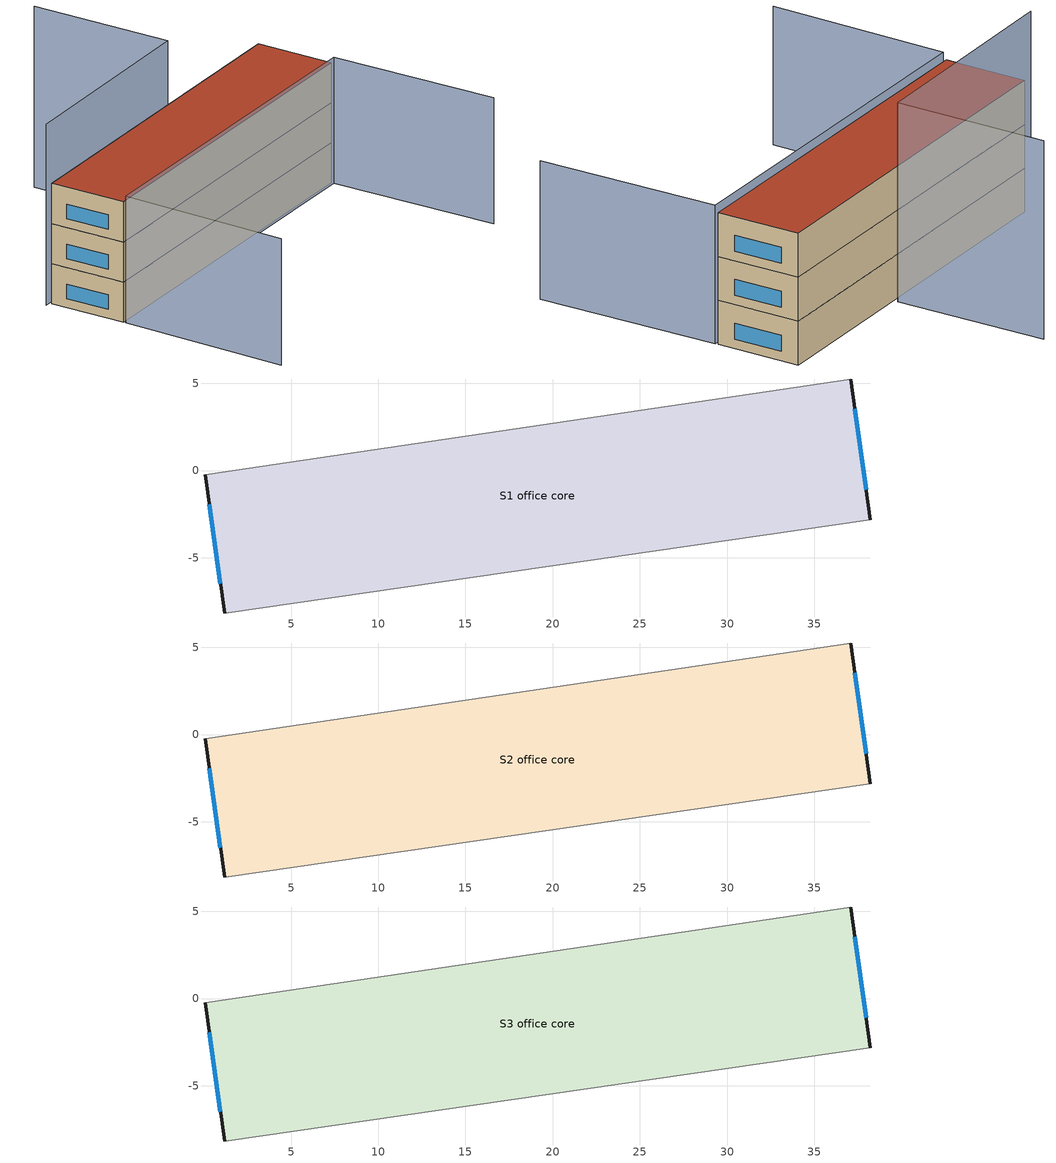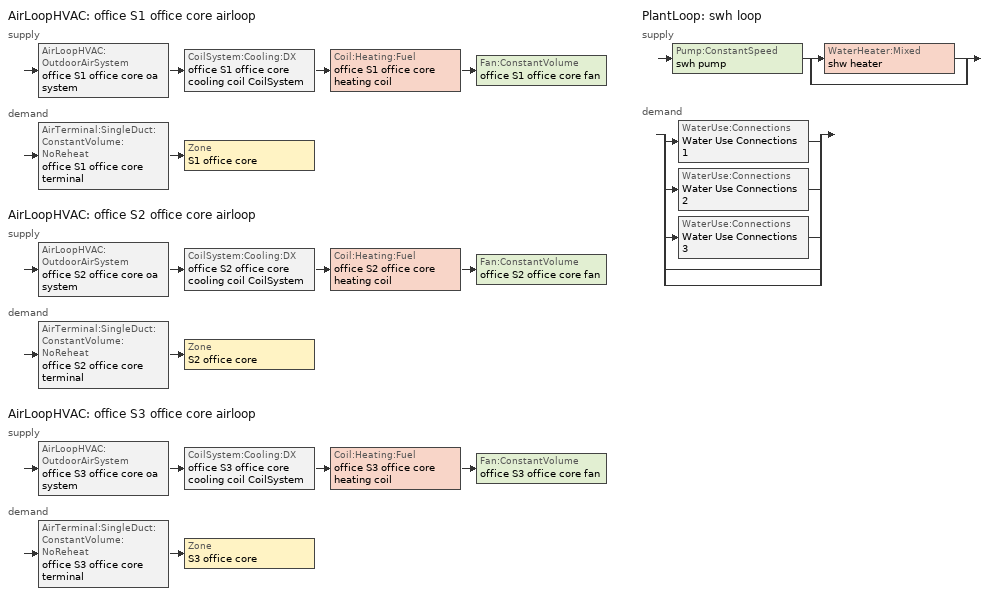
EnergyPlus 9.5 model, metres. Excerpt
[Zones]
S1 office core
 floor ground (office ext floor Ground Floor): 0.08,-0.25 37.1,5.25 38.21,-2.81 1.18,-8.17 z0
 wall outside (office ext wall Metal framed walls): 0.08,-0.25 1.18,-8.17 / 38.21,-2.81 37.1,5.25 z0:4.15
 wall adiabatic (ext wall Adiabatic Construction): 37.1,5.25 0.08,-0.25 / 1.18,-8.17 38.21,-2.81 z0:4.15
 window (office Window construction_simple glazing): 0.31,-1.92 0.95,-6.5 / 37.98,-1.11 37.33,3.55 z0.9:2.42
S2 office core
 floor to S1 office core (office int floor Metal framed walls): 0.08,-0.25 37.1,5.25 38.21,-2.81 1.18,-8.17 z4.15
 wall outside (office ext wall Metal framed walls): 0.08,-0.25 1.18,-8.17 / 38.21,-2.81 37.1,5.25 z4.15:8.29
 wall adiabatic (ext wall Adiabatic Construction): 37.1,5.25 0.08,-0.25 / 1.18,-8.17 38.21,-2.81 z4.15:8.29
 window (office Window construction_simple glazing): 0.31,-1.92 0.95,-6.5 / 37.98,-1.11 37.33,3.55 z5.05:6.57
S3 office core
 floor to S2 office core (office int floor Metal framed walls): 0.08,-0.25 37.1,5.25 38.21,-2.81 1.18,-8.17 z8.29
 wall outside (office ext wall Metal framed walls): 0.08,-0.25 1.18,-8.17 / 38.21,-2.81 37.1,5.25 z8.29:12.44
 wall adiabatic (ext wall Adiabatic Construction): 37.1,5.25 0.08,-0.25 / 1.18,-8.17 38.21,-2.81 z8.29:12.44
 window (office Window construction_simple glazing): 0.31,-1.92 0.95,-6.5 / 37.98,-1.11 37.33,3.55 z9.19:10.71
 roof outside (office roof Metal roof): 37.1,5.25 0.08,-0.25 1.18,-8.17 38.21,-2.81 z12.44
shading: 3.17,-25.88 1.21,-8.44 / 1.21,-8.44 38.24,-3.07 / 38.24,-3.07 40.82,-20.59 z0:13.09; 19.45,18.07 21.46,3.33 / 21.46,3.33 -0.57,-0.11 z0:18.78
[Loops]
AirLoopHVAC 'office S1 office core airloop'
 supply: AirLoopHVAC:OutdoorAirSystem 'office S1 office core oa system' > CoilSystem:Cooling:DX 'office S1 office core cooling coil CoilSystem' > Coil:Heating:Fuel 'office S1 office core heating coil' > Fan:ConstantVolume 'office S1 office core fan'
 demand: AirTerminal:SingleDuct:ConstantVolume:NoReheat 'office S1 office core terminal' > Zone 'S1 office core'
AirLoopHVAC 'office S2 office core airloop'
 supply: AirLoopHVAC:OutdoorAirSystem 'office S2 office core oa system' > CoilSystem:Cooling:DX 'office S2 office core cooling coil CoilSystem' > Coil:Heating:Fuel 'office S2 office core heating coil' > Fan:ConstantVolume 'office S2 office core fan'
 demand: AirTerminal:SingleDuct:ConstantVolume:NoReheat 'office S2 office core terminal' > Zone 'S2 office core'
AirLoopHVAC 'office S3 office core airloop'
 supply: AirLoopHVAC:OutdoorAirSystem 'office S3 office core oa system' > CoilSystem:Cooling:DX 'office S3 office core cooling coil CoilSystem' > Coil:Heating:Fuel 'office S3 office core heating coil' > Fan:ConstantVolume 'office S3 office core fan'
 demand: AirTerminal:SingleDuct:ConstantVolume:NoReheat 'office S3 office core terminal' > Zone 'S3 office core'
PlantLoop 'swh loop'
 supply: Pump:ConstantSpeed 'swh pump' > split
  | WaterHeater:Mixed 'shw heater'
  | bypass
 demand: split
  | WaterUse:Connections 'Water Use Connections 1'
  | WaterUse:Connections 'Water Use Connections 2'
  | WaterUse:Connections 'Water Use Connections 3'
  | bypass
  | bypass
[Building]
Building 1: Terrain=city; Solar Distribution=FullExterior; Maximum Number of Warmup Days=50
[Site:Location]
Climate Zone 3_CA_USA Design_Conditions: Latitude {deg}=37.7; Longitude {deg}=-122.2; Time Zone {hr}=-8; Elevation {m}=2
[SizingPeriod:DesignDay] Day of Month=21; Dry-Bulb Temperature Range Modifier Type=DefaultMultipliers; Humidity Condition Type=Wetbulb; Barometric Pressure {Pa}=101301; Rain Indicator=No; Snow Indicator=No; Daylight Saving Time Indicator=No
Name | Month | Day Type | Maximum Dry-Bulb Temperature {C} | Daily Dry-Bulb Temperature Range {deltaC} | Wetbulb or DewPoint at Maximum Dry-Bulb {C} | Wind Speed {m/s} | Wind Direction {deg} | Solar Model Indicator | ASHRAE Clear Sky Optical Depth for Beam Irradiance (taub) | ASHRAE Clear Sky Optical Depth for Diffuse Irradiance (taud) | Sky Clearness
Climate Zone 3 Ann Clg .4% Condns WB=>MDB | 8 | SummerDesignDay | 25.8 | 7.5 | 19.1 | 4.9 | 310 | ASHRAETau | 0.319 | 2.545
Climate Zone 3 Ann Htg 99.6% Condns DB | 12 | WinterDesignDay | 2.6 | 0 | 2.6 | 2.1 | 50 | ASHRAEClearSky |  |  | 0
[Site:GroundTemperature:BuildingSurface]
17.7, 17.68, 17.71, 18.22, 19.89, 21.71, 22.83, 23.02, 21.49, 19.27, 17.98, 17.74
[Site:WaterMainsTemperature]
Calculation Method=CORRELATION; Annual Average Outdoor Air Temperature {C}=14.14; Maximum Difference In Monthly Average Outdoor Air Temperatures {deltaC}=7.8
[Material]
Name | Roughness | Thickness {m} | Conductivity {W/m-K} | Density {kg/m3} | Specific Heat {J/kg-K} | Thermal Absorptance | Solar Absorptance | Visible Absorptance
Air - Metal Wall Framing - 16 or 24 in. OC; Air - Metal Wall Framing - 16 or 24 in. OC 1 | Smooth | 0.1397 | 1.22017 | 1.28148 | 1004.832 | 0.9 | 0.7 | 0.7
Carpet - 3/4 in. | Smooth | 0.01905 | 0.0455183 | 288.332 | 1381.644 | 0.9 | 0.7 | 0.8
Gypsum Board - 1/2 in.; Gypsum Board - 1/2 in. 1 | Smooth | 0.0127 | 0.158656 | 640.739 | 1130.436 | 0.9 | 0.7 | 0.8
Insulation 1m | Smooth | 1 | 0.0230188 | 16.0185 | 1130.436 | 0.9 | 0.7 | 0.8
Metal Standing Seam - 1/16 in. | MediumRough | 0.0015875 | 0.576854 | 7820.53 | 502.416 | 0.85 | 0.8 | 0.85
office ext floor 1 Insulation | Smooth | 0.0442273 | 0.0230188 | 16.0185 | 1130.436 | 0.9 | 0.7 | 0.8
office ext wall 2 Insulation; office int floor 2 Insulation | Smooth | 0.0348619 | 0.0230188 | 16.0185 | 1130.436 | 0.9 | 0.7 | 0.8
office roof 2 Insulation | Smooth | 0.0575653 | 0.0230188 | 16.0185 | 1130.436 | 0.9 | 0.7 | 0.8
Plywood - 5/8 in. | Smooth | 0.016002 | 0.11544 | 480.554 | 1884.06 | 0.9 | 0.7 | 0.7
Std Wood 6inch Furnishings | MediumSmooth | 0.15 | 0.12 | 540 | 1210 | 0.9 | 0.7 | 0.7
Stucco - 7/8 in.; Stucco - 7/8 in. 1 | MediumRough | 0.022352 | 0.700948 | 1855.1 | 837.36 | 0.9 | 0.7 | 0.8
[WindowMaterial:SimpleGlazingSystem]
office Window material_simple glazing: U-Factor {W/m2-K}=6.98; Solar Heat Gain Coefficient=0.82; Visible Transmittance=0.81
[Construction]
ext wall Adiabatic Construction: Insulation 1m
int furnishing interior furnishing: Std Wood 6inch Furnishings
office ext floor Ground Floor: office ext floor 1 Insulation, Plywood - 5/8 in., Carpet - 3/4 in.
office ext wall Metal framed walls: Stucco - 7/8 in., office ext wall 2 Insulation, Air - Metal Wall Framing - 16 or 24 in. OC, Gypsum Board - 1/2 in.
office int floor Metal framed walls: Stucco - 7/8 in. 1, office int floor 2 Insulation, Air - Metal Wall Framing - 16 or 24 in. OC 1, Gypsum Board - 1/2 in. 1
office roof Metal roof: Metal Standing Seam - 1/16 in., office roof 2 Insulation
office Window construction_simple glazing: office Window material_simple glazing
[Zone] Part of Total Floor Area=Yes
S1 office core; S2 office core; S3 office core
[ZoneControl:Thermostat]
Name | Zone or ZoneList | Control Type Schedule | Control 1
S1 office core Thermostat | S1 office core | S1 office core Thermostat Schedule | office thermostat 1
S2 office core Thermostat | S2 office core | S2 office core Thermostat Schedule | office thermostat
S3 office core Thermostat | S3 office core | S3 office core Thermostat Schedule | office thermostat 2
[ThermostatSetpoint:DualSetpoint] Heating Setpoint Temperature Schedule=office heating year; Cooling Setpoint Temperature Schedule=office cooling year
office thermostat 1; office thermostat; office thermostat 2
[AirTerminal:SingleDuct:ConstantVolume:NoReheat] Availability Schedule=office hvac year; Maximum Air Flow Rate {m3/s}=AutoSize
office S1 office core terminal; office S2 office core terminal; office S3 office core terminal
[Zone equipment]
S1 office core: office S1 office core terminal
S2 office core: office S2 office core terminal
S3 office core: office S3 office core terminal
[Sizing:Zone] Zone Cooling Design Supply Air Temperature Input Method=SupplyAirTemperature; Zone Cooling Design Supply Air Temperature {C}=12.78; Zone Cooling Design Supply Air Temperature Difference {deltaC}=11.11; Zone Heating Design Supply Air Temperature Input Method=SupplyAirTemperature; Zone Heating Design Supply Air Temperature {C}=35; Zone Heating Design Supply Air Temperature Difference {deltaC}=11.11; Zone Cooling Design Supply Air Humidity Ratio {kgWater/kgDryAir}=0.0085; Zone Heating Design Supply Air Humidity Ratio {kgWater/kgDryAir}=0.008; Design Specification Outdoor Air Object=office design_oa; Cooling Design Air Flow Method=DesignDay; Cooling Design Air Flow Rate {m3/s}=0; Cooling Minimum Air Flow per Zone Floor Area {m3/s-m2}=0.000762; Cooling Minimum Air Flow {m3/s}=0; Cooling Minimum Air Flow Fraction=0; Heating Design Air Flow Method=DesignDay; Heating Design Air Flow Rate {m3/s}=0; Heating Maximum Air Flow per Zone Floor Area {m3/s-m2}=0.002032; Heating Maximum Air Flow {m3/s}=0.141576; Heating Maximum Air Flow Fraction=0.3; Account for Dedicated Outdoor Air System=No; Dedicated Outdoor Air System Control Strategy=NeutralSupplyAir; Dedicated Outdoor Air Low Setpoint Temperature for Design {C}=autosize; Dedicated Outdoor Air High Setpoint Temperature for Design {C}=autosize
Name | Design Specification Zone Air Distribution Object
S1 office core | S1 office core Design Spec Zone Air Dist
S2 office core | S2 office core Design Spec Zone Air Dist
S3 office core | S3 office core Design Spec Zone Air Dist
[DesignSpecification:ZoneAirDistribution] Zone Air Distribution Effectiveness in Cooling Mode=1; Zone Air Distribution Effectiveness in Heating Mode=1
S1 office core Design Spec Zone Air Dist; S2 office core Design Spec Zone Air Dist; S3 office core Design Spec Zone Air Dist
[Controller:MechanicalVentilation] Availability Schedule=office oa control year; Demand Controlled Ventilation=No; System Outdoor Air Method=ZoneSum; Design Specification Outdoor Air Object Name 1=office design_oa
Name | Zone or ZoneList 1 | Design Specification Zone Air Distribution Object Name 1
Controller Mechanical Ventilation 1 | S1 office core | S1 office core Design Spec Zone Air Dist
Controller Mechanical Ventilation 2 | S2 office core | S2 office core Design Spec Zone Air Dist
Controller Mechanical Ventilation 3 | S3 office core | S3 office core Design Spec Zone Air Dist
[DesignSpecification:OutdoorAir]
office design_oa: Outdoor Air Method=maximum; Outdoor Air Flow per Person {m3/s-person}=0.00707921; Outdoor Air Flow per Zone Floor Area {m3/s-m2}=0.000762; Outdoor Air Flow per Zone {m3/s}=0; Outdoor Air Flow Air Changes per Hour {1/hr}=0
[AirLoopHVAC] Design Supply Air Flow Rate {m3/s}=AutoSize
office S1 office core airloop; office S2 office core airloop; office S3 office core airloop
[Sizing:System] Type of Load to Size On=Sensible; Design Outdoor Air Flow Rate {m3/s}=Autosize; Central Heating Maximum System Air Flow Ratio=1; Preheat Design Temperature {C}=7; Preheat Design Humidity Ratio {kgWater/kgDryAir}=0.005; Precool Design Temperature {C}=12.8; Precool Design Humidity Ratio {kgWater/kgDryAir}=0.008; Central Cooling Design Supply Air Temperature {C}=12.78; Central Heating Design Supply Air Temperature {C}=35; Type of Zone Sum to Use=NonCoincident; 100% Outdoor Air in Cooling=No; 100% Outdoor Air in Heating=No; Central Cooling Design Supply Air Humidity Ratio {kgWater/kgDryAir}=0.008; Central Heating Design Supply Air Humidity Ratio {kgWater/kgDryAir}=0.0085; Cooling Supply Air Flow Rate Method=DesignDay; Cooling Supply Air Flow Rate {m3/s}=0; Cooling Supply Air Flow Rate Per Floor Area {m3/s-m2}=0.00996765; Cooling Fraction of Autosized Cooling Supply Air Flow Rate=1; Cooling Supply Air Flow Rate Per Unit Cooling Capacity {m3/s-W}=3.94755e-05; Heating Supply Air Flow Rate Method=DesignDay; Heating Supply Air Flow Rate {m3/s}=0; Heating Supply Air Flow Rate Per Floor Area {m3/s-m2}=0.00996765; Heating Fraction of Autosized Heating Supply Air Flow Rate=1; Heating Fraction of Autosized Cooling Supply Air Flow Rate=1; Heating Supply Air Flow Rate Per Unit Heating Capacity {m3/s-W}=3.15882e-05; System Outdoor Air Method=ZoneSum; Zone Maximum Outdoor Air Fraction=1; Cooling Design Capacity Method=CoolingDesignCapacity; Cooling Design Capacity {W}=Autosize; Cooling Design Capacity Per Floor Area {W/m2}=234.7; Fraction of Autosized Cooling Design Capacity=1; Heating Design Capacity Method=HeatingDesignCapacity; Heating Design Capacity {W}=Autosize; Heating Design Capacity Per Floor Area {W/m2}=157; Fraction of Autosized Heating Design Capacity=1; Central Cooling Capacity Control Method=OnOff
office S1 office core airloop; office S2 office core airloop; office S3 office core airloop
[AvailabilityManager:NightCycle] Applicability Schedule=Always On Discrete; Fan Schedule=Always On Discrete; Control Type=CycleOnAny; Thermostat Tolerance {deltaC}=1; Cycling Run Time Control Type=FixedRunTime; Cycling Run Time {s}=3600
Availability Manager Night Cycle 1; Availability Manager Night Cycle 2; Availability Manager Night Cycle 3
[Controller:OutdoorAir] Minimum Outdoor Air Flow Rate {m3/s}=Autosize; Maximum Outdoor Air Flow Rate {m3/s}=Autosize; Economizer Control Type=NoEconomizer; Economizer Control Action Type=ModulateFlow; Economizer Maximum Limit Dry-Bulb Temperature {C}=20; Economizer Maximum Limit Enthalpy {J/kg}=64000; Economizer Minimum Limit Dry-Bulb Temperature {C}=-100; Lockout Type=NoLockout; Minimum Limit Type=FixedMinimum; Minimum Outdoor Air Schedule=office oa control year; High Humidity Control=No; Control High Indoor Humidity Based on Outdoor Humidity Ratio=Yes; Heat Recovery Bypass Control Type=BypassWhenWithinEconomizerLimits
Name | Maximum Fraction of Outdoor Air Schedule | Mechanical Ventilation Controller
office S1 office core oa controller | office S1 office core max oa schedule | Controller Mechanical Ventilation 1
office S2 office core oa controller | office S2 office core max oa schedule | Controller Mechanical Ventilation 2
office S3 office core oa controller | office S3 office core max oa schedule | Controller Mechanical Ventilation 3
[AvailabilityManager:Scheduled] Schedule=Always On Discrete
office S1 office core oa system Availability Manager; office S2 office core oa system Availability Manager; office S3 office core oa system Availability Manager
[SetpointManager:MixedAir] Control Variable=Temperature
office S1 office core oa system SM_MA; office S1 office core cooling coil SM_MA; office S1 office core heating coil SM_MA; office S2 office core oa system SM_MA; office S2 office core cooling coil SM_MA; office S2 office core heating coil SM_MA; office S3 office core oa system SM_MA; office S3 office core cooling coil SM_MA; office S3 office core heating coil SM_MA
[CoilSystem:Cooling:DX] Availability Schedule=office hvac year
Name | Cooling Coil
office S1 office core cooling coil CoilSystem | office S1 office core cooling coil
office S2 office core cooling coil CoilSystem | office S2 office core cooling coil
office S3 office core cooling coil CoilSystem | office S3 office core cooling coil
[Coil:Cooling:DX:SingleSpeed] Availability Schedule=office hvac year; Gross Rated Total Cooling Capacity {W}=Autosize; Gross Rated Sensible Heat Ratio=Autosize; Gross Rated Cooling COP {W/W}=3.67; Rated Air Flow Rate {m3/s}=Autosize; Rated Evaporator Fan Power Per Volume Flow Rate {W/(m3/s)}=773.3; Condenser Type=AirCooled; Evaporative Condenser Effectiveness=0; Evaporative Condenser Air Flow Rate {m3/s}=Autosize; Evaporative Condenser Pump Rated Power Consumption {W}=Autosize; Crankcase Heater Capacity {W}=0; Maximum Outdoor Dry-Bulb Temperature for Crankcase Heater Operation {C}=0; Basin Heater Capacity {W/K}=0; Basin Heater Setpoint Temperature {C}=10
Name | Total Cooling Capacity Function of Temperature Curve | Total Cooling Capacity Function of Flow Fraction Curve | Energy Input Ratio Function of Temperature Curve | Energy Input Ratio Function of Flow Fraction Curve | Part Load Fraction Correlation Curve
office S1 office core cooling coil | CoilClgDXQRatio_fTwbToadbSI | CoilClgDXSnglQRatio_fCFMRatio | CoilClgDXSEER13EER11EIRRatio_fTwbToadbSI | CoilClgDXSnglEIRRatio_fCFMRatio | CoilClgDXSEEREIRRatio_fQFrac
office S2 office core cooling coil | CoilClgDXQRatio_fTwbToadbSI 1 | CoilClgDXSnglQRatio_fCFMRatio 1 | CoilClgDXSEER13EER11EIRRatio_fTwbToadbSI 1 | CoilClgDXSnglEIRRatio_fCFMRatio 1 | CoilClgDXSEEREIRRatio_fQFrac 1
office S3 office core cooling coil | CoilClgDXQRatio_fTwbToadbSI 2 | CoilClgDXSnglQRatio_fCFMRatio 2 | CoilClgDXSEER13EER11EIRRatio_fTwbToadbSI 2 | CoilClgDXSnglEIRRatio_fCFMRatio 2 | CoilClgDXSEEREIRRatio_fQFrac 2
[Coil:Heating:Fuel] Availability Schedule=office hvac year; Fuel Type=NaturalGas; Burner Efficiency=0.8; Nominal Capacity {W}=AutoSize; Parasitic Electric Load {W}=0; Parasitic Fuel Load {W}=0
Name | Part Load Fraction Correlation Curve
office S1 office core heating coil | CoilHtgFurnFIRRatio_fQRatio
office S2 office core heating coil | CoilHtgFurnFIRRatio_fQRatio 1
office S3 office core heating coil | CoilHtgFurnFIRRatio_fQRatio 2
[Fan:ConstantVolume] Availability Schedule=office hvac year; Fan Total Efficiency=0.591; Pressure Rise {Pa}=622.72; Maximum Flow Rate {m3/s}=AutoSize; Motor Efficiency=0.91; Motor In Airstream Fraction=1
office S1 office core fan; office S2 office core fan; office S3 office core fan
[SetpointManager:SingleZone:Reheat] Control Variable=Temperature; Minimum Supply Air Temperature {C}=-99; Maximum Supply Air Temperature {C}=99
Name | Control Zone
office S1 office core fan SM_SZR | S1 office core
office S2 office core fan SM_SZR | S2 office core
office S3 office core fan SM_SZR | S3 office core
[PlantLoop]
swh loop: Fluid Type=Water; Plant Equipment Operation Scheme=swh loop Operation Schemes; Maximum Loop Temperature {C}=100; Minimum Loop Temperature {C}=0; Maximum Loop Flow Rate {m3/s}=Autosize; Minimum Loop Flow Rate {m3/s}=0; Plant Loop Volume {m3}=Autocalculate; Load Distribution Scheme=Optimal; Plant Loop Demand Calculation Scheme=SingleSetpoint
[Sizing:Plant]
swh loop: Loop Type=heating; Design Loop Exit Temperature {C}=57.2222; Loop Design Temperature Difference {deltaC}=5; Sizing Option=NonCoincident; Zone Timesteps in Averaging Window=1; Coincident Sizing Factor Mode=None
[Pump:ConstantSpeed]
swh pump: Design Flow Rate {m3/s}=Autosize; Design Pump Head {Pa}=0.001; Design Power Consumption {W}=Autosize; Motor Efficiency=0.825; Fraction of Motor Inefficiencies to Fluid Stream=0; Pump Control Type=Intermittent; Design Power Sizing Method=PowerPerFlowPerPressure; Design Electric Power per Unit Flow Rate {W/(m3/s)}=348701.1; Design Shaft Power per Unit Flow Rate per Unit Head {W/((m3/s)-Pa)}=1.28205
[WaterHeater:Mixed]
shw heater: Tank Volume {m3}=0.1514; Setpoint Temperature Schedule=swh setpoint temp; Deadband Temperature Difference {deltaC}=2; Maximum Temperature Limit {C}=82.2222; Heater Control Type=Cycle; Heater Maximum Capacity {W}=11723; Heater Minimum Capacity {W}=0; Heater Ignition Minimum Flow Rate {m3/s}=0; Heater Ignition Delay {s}=0; Heater Fuel Type=NaturalGas; Heater Thermal Efficiency=0.78; Off Cycle Parasitic Fuel Consumption Rate {W}=205; Off Cycle Parasitic Fuel Type=NaturalGas; Off Cycle Parasitic Heat Fraction to Tank=0.8; On Cycle Parasitic Fuel Consumption Rate {W}=205; On Cycle Parasitic Fuel Type=NaturalGas; On Cycle Parasitic Heat Fraction to Tank=0; Ambient Temperature Indicator=SCHEDULE; Ambient Temperature Schedule=swh heater ambient temp; Off Cycle Loss Coefficient to Ambient Temperature {W/K}=6; Off Cycle Loss Fraction to Zone=1; On Cycle Loss Coefficient to Ambient Temperature {W/K}=6; On Cycle Loss Fraction to Zone=1; Use Side Effectiveness=1; Source Side Effectiveness=1; Use Side Design Flow Rate {m3/s}=Autosize; Source Side Design Flow Rate {m3/s}=Autosize; Indirect Water Heating Recovery Time {hr}=1.5; Source Side Flow Control Mode=IndirectHeatPrimarySetpoint
[SetpointManager:Scheduled]
Setpoint Manager Scheduled 1: Control Variable=Temperature; Schedule=swh setpoint temp
[WaterUse:Connections]
Name | Water Use Equipment 1
Water Use Connections 1 | Water Use Equipment 1
Water Use Connections 2 | Water Use Equipment 2
Water Use Connections 3 | Water Use Equipment 3
[WaterUse:Equipment] Peak Flow Rate {m3/s}=3.74933e-06; Flow Rate Fraction Schedule=office water use year; Sensible Fraction Schedule=swh equipment sensible; Latent Fraction Schedule=swh equipment latent
Name | Target Temperature Schedule | Zone
Water Use Equipment 1 | swh target temp 43.3 | S1 office core
Water Use Equipment 2 | swh target temp 43.3 1 | S2 office core
Water Use Equipment 3 | swh target temp 43.3 2 | S3 office core
[PlantEquipmentOperationSchemes]
swh loop Operation Schemes: Control Scheme 1=swh loop Heating Operation Scheme; Control Scheme 1 Schedule=Always On Discrete
[PlantEquipmentOperation:HeatingLoad]
swh loop Heating Operation Scheme: Load Range 1 Lower Limit {W}=0; Load Range 1 Upper Limit {W}=1000000000; Range 1 Equipment List=swh loop Heating Equipment List
[PlantEquipmentList]
swh loop Heating Equipment List: shw heater
[InternalMass] Construction=int furnishing interior furnishing; Surface Area {m2}=603.66
Name | Zone or ZoneList
S2 office core Internal Mass 1 | S2 office core
S1 office core Internal Mass 1 | S1 office core
S3 office core Internal Mass 1 | S3 office core
[Exterior:Lights]
exterior lights: Schedule=whole building ext_lighting year; Design Level {W}=5048.12; Control Option=AstronomicalClock
[AvailabilityManager:HighTemperatureTurnOff]
swh loop high-T off: Temperature {C}=100
[Schedule:Compact]
S1 office core Thermostat Schedule; S2 office core Thermostat Schedule; S3 office core Thermostat Schedule: Through: 12/31, For: AllDays, Until: 24:00, 4
[Schedule:Year]
office heating year: office heating week 0, 1, 1, 12, 31
office cooling year: office cooling week 0, 1, 1, 12, 31
office oa control year: office oa control week 0, 1, 1, 12, 31
office hvac year: office hvac week 0, 1, 1, 12, 31
office water use year: office water use week 0, 1, 1, 12, 31
whole building ext_lighting year: whole building ext_lighting week 0, 1, 1, 12, 31
[Schedule:Week:Daily]
office heating week 0: office heating week 0 Sunday, office heating week 0 Wednesday, office heating week 0 Wednesday, office heating week 0 Wednesday, office heating week 0 Thursday, office heating week 0 Friday, office heating week 0 Saturday, office heating week 0 Holiday, office heating week 0 Summer design, office heating week 0 Winter design, office heating week 0 Holiday, office heating week 0 Holiday
office cooling week 0: office cooling week 0 Sunday, office cooling week 0 Wednesday, office cooling week 0 Wednesday, office cooling week 0 Wednesday, office cooling week 0 Thursday, office cooling week 0 Friday, office cooling week 0 Saturday, office cooling week 0 Holiday, office cooling week 0 Summer design, office cooling week 0 Winter design, office cooling week 0 Holiday, office cooling week 0 Holiday
office oa control week 0: office oa control week 0 Sunday, office oa control week 0 Wednesday, office oa control week 0 Wednesday, office oa control week 0 Wednesday, office oa control week 0 Thursday, office oa control week 0 Friday, office oa control week 0 Saturday, office oa control week 0 Holiday, office oa control week 0 Summer design, office oa control week 0 Winter design, office oa control week 0 Holiday, office oa control week 0 Holiday
office hvac week 0: office hvac week 0 Sunday, office hvac week 0 Wednesday, office hvac week 0 Wednesday, office hvac week 0 Wednesday, office hvac week 0 Thursday, office hvac week 0 Friday, office hvac week 0 Saturday, office hvac week 0 Holiday, office hvac week 0 Summer design, office hvac week 0 Winter design, office hvac week 0 Holiday, office hvac week 0 Holiday
office water use week 0: office water use week 0 Sunday, office water use week 0 Wednesday, office water use week 0 Wednesday, office water use week 0 Wednesday, office water use week 0 Thursday, office water use week 0 Friday, office water use week 0 Saturday, office water use week 0 Holiday, office water use week 0 Summer design, office water use week 0 Winter design, office water use week 0 Holiday, office water use week 0 Holiday
whole building ext_lighting week 0: whole building ext_lighting week 0 Sunday, whole building ext_lighting week 0 Wednesday, whole building ext_lighting week 0 Wednesday, whole building ext_lighting week 0 Wednesday, whole building ext_lighting week 0 Thursday, whole building ext_lighting week 0 Friday, whole building ext_lighting week 0 Saturday, whole building ext_lighting week 0 Holiday, whole building ext_lighting week 0 Summer design, whole building ext_lighting week 0 Winter design, whole building ext_lighting week 0 Holiday, whole building ext_lighting week 0 Holiday
[Schedule:Day:Interval]
office heating week 0 Sunday; office heating week 0 Holiday: No, 01:00, 15.5556, 02:00, 15.5556, 03:00, 15.5556, 04:00, 15.5556, 05:00, 15.5556, 06:00, 15.5556, 07:00, 15.5556, 08:00, 15.5556, 09:00, 15.5556, 10:00, 15.5556, 11:00, 15.5556, 12:00, 15.5556, 13:00, 15.5556, 14:00, 15.5556, 15:00, 15.5556, 16:00, 15.5556, 17:00, 15.5556, 18:00, 15.5556, 19:00, 15.5556, 20:00, 15.5556, 21:00, 15.5556, 22:00, 15.5556, 23:00, 15.5556, 24:00, 15.5556
office heating week 0 Wednesday; office heating week 0 Thursday; office heating week 0 Friday; office heating week 0 Summer design; office heating week 0 Winter design: No, 01:00, 15.5556, 02:00, 15.5556, 03:00, 15.5556, 04:00, 15.5556, 05:00, 15.5556, 06:00, 21.1111, 07:00, 21.1111, 08:00, 21.1111, 09:00, 21.1111, 10:00, 21.1111, 11:00, 21.1111, 12:00, 21.1111, 13:00, 21.1111, 14:00, 21.1111, 15:00, 21.1111, 16:00, 21.1111, 17:00, 21.1111, 18:00, 21.1111, 19:00, 21.1111, 20:00, 21.1111, 21:00, 21.1111, 22:00, 21.1111, 23:00, 21.1111, 24:00, 21.1111
office heating week 0 Saturday: No, 01:00, 15.5556, 02:00, 15.5556, 03:00, 15.5556, 04:00, 15.5556, 05:00, 15.5556, 06:00, 21.1111, 07:00, 21.1111, 08:00, 21.1111, 09:00, 21.1111, 10:00, 21.1111, 11:00, 21.1111, 12:00, 21.1111, 13:00, 21.1111, 14:00, 21.1111, 15:00, 21.1111, 16:00, 21.1111, 17:00, 21.1111, 18:00, 21.1111, 19:00, 21.1111, 20:00, 15.5556, 21:00, 15.5556, 22:00, 15.5556, 23:00, 15.5556, 24:00, 15.5556
office cooling week 0 Sunday; office cooling week 0 Holiday: No, 01:00, 29.4444, 02:00, 29.4444, 03:00, 29.4444, 04:00, 29.4444, 05:00, 29.4444, 06:00, 29.4444, 07:00, 29.4444, 08:00, 29.4444, 09:00, 29.4444, 10:00, 29.4444, 11:00, 29.4444, 12:00, 29.4444, 13:00, 29.4444, 14:00, 29.4444, 15:00, 29.4444, 16:00, 29.4444, 17:00, 29.4444, 18:00, 29.4444, 19:00, 29.4444, 20:00, 29.4444, 21:00, 29.4444, 22:00, 29.4444, 23:00, 29.4444, 24:00, 29.4444
office cooling week 0 Wednesday; office cooling week 0 Thursday; office cooling week 0 Friday; office cooling week 0 Summer design; office cooling week 0 Winter design: No, 01:00, 29.4444, 02:00, 29.4444, 03:00, 29.4444, 04:00, 29.4444, 05:00, 29.4444, 06:00, 23.8889, 07:00, 23.8889, 08:00, 23.8889, 09:00, 23.8889, 10:00, 23.8889, 11:00, 23.8889, 12:00, 23.8889, 13:00, 23.8889, 14:00, 23.8889, 15:00, 23.8889, 16:00, 23.8889, 17:00, 23.8889, 18:00, 23.8889, 19:00, 23.8889, 20:00, 23.8889, 21:00, 23.8889, 22:00, 23.8889, 23:00, 23.8889, 24:00, 23.8889
office cooling week 0 Saturday: No, 01:00, 29.4444, 02:00, 29.4444, 03:00, 29.4444, 04:00, 29.4444, 05:00, 29.4444, 06:00, 23.8889, 07:00, 23.8889, 08:00, 23.8889, 09:00, 23.8889, 10:00, 23.8889, 11:00, 23.8889, 12:00, 23.8889, 13:00, 23.8889, 14:00, 23.8889, 15:00, 23.8889, 16:00, 23.8889, 17:00, 23.8889, 18:00, 23.8889, 19:00, 23.8889, 20:00, 29.4444, 21:00, 29.4444, 22:00, 29.4444, 23:00, 29.4444, 24:00, 29.4444
office oa control week 0 Sunday; office oa control week 0 Holiday: No, 01:00, 0, 02:00, 0, 03:00, 0, 04:00, 0, 05:00, 0, 06:00, 0, 07:00, 1, 08:00, 1, 09:00, 1, 10:00, 1, 11:00, 1, 12:00, 1, 13:00, 1, 14:00, 1, 15:00, 1, 16:00, 1, 17:00, 1, 18:00, 1, 19:00, 0, 20:00, 0, 21:00, 0, 22:00, 0, 23:00, 0, 24:00, 0
office oa control week 0 Wednesday; office oa control week 0 Thursday; office oa control week 0 Friday: No, 01:00, 0, 02:00, 0, 03:00, 0, 04:00, 0, 05:00, 0, 06:00, 0, 07:00, 1, 08:00, 1, 09:00, 1, 10:00, 1, 11:00, 1, 12:00, 1, 13:00, 1, 14:00, 1, 15:00, 1, 16:00, 1, 17:00, 1, 18:00, 1, 19:00, 1, 20:00, 1, 21:00, 1, 22:00, 1, 23:00, 1, 24:00, 1
office oa control week 0 Saturday: No, 01:00, 0, 02:00, 0, 03:00, 0, 04:00, 0, 05:00, 0, 06:00, 0, 07:00, 1, 08:00, 1, 09:00, 1, 10:00, 1, 11:00, 1, 12:00, 1, 13:00, 1, 14:00, 1, 15:00, 1, 16:00, 1, 17:00, 1, 18:00, 1, 19:00, 1, 20:00, 0, 21:00, 0, 22:00, 0, 23:00, 0, 24:00, 0
office oa control week 0 Summer design; office oa control week 0 Winter design; office hvac week 0 Summer design; office hvac week 0 Winter design; office water use week 0 Summer design; whole building ext_lighting week 0 Friday; whole building ext_lighting week 0 Holiday; whole building ext_lighting week 0 Saturday; whole building ext_lighting week 0 Summer design; whole building ext_lighting week 0 Sunday; whole building ext_lighting week 0 Thursday; whole building ext_lighting week 0 Wednesday; whole building ext_lighting week 0 Winter design: No, 01:00, 1, 02:00, 1, 03:00, 1, 04:00, 1, 05:00, 1, 06:00, 1, 07:00, 1, 08:00, 1, 09:00, 1, 10:00, 1, 11:00, 1, 12:00, 1, 13:00, 1, 14:00, 1, 15:00, 1, 16:00, 1, 17:00, 1, 18:00, 1, 19:00, 1, 20:00, 1, 21:00, 1, 22:00, 1, 23:00, 1, 24:00, 1
office hvac week 0 Friday; office hvac week 0 Thursday; office hvac week 0 Wednesday: No, 01:00, 0, 02:00, 0, 03:00, 0, 04:00, 0, 05:00, 0, 06:00, 1, 07:00, 1, 08:00, 1, 09:00, 1, 10:00, 1, 11:00, 1, 12:00, 1, 13:00, 1, 14:00, 1, 15:00, 1, 16:00, 1, 17:00, 1, 18:00, 1, 19:00, 1, 20:00, 1, 21:00, 1, 22:00, 1, 23:00, 1, 24:00, 1
office hvac week 0 Holiday; office hvac week 0 Sunday: No, 01:00, 0, 02:00, 0, 03:00, 0, 04:00, 0, 05:00, 0, 06:00, 1, 07:00, 1, 08:00, 1, 09:00, 1, 10:00, 1, 11:00, 1, 12:00, 1, 13:00, 1, 14:00, 1, 15:00, 1, 16:00, 1, 17:00, 1, 18:00, 1, 19:00, 0, 20:00, 0, 21:00, 0, 22:00, 0, 23:00, 0, 24:00, 0
office hvac week 0 Saturday: No, 01:00, 0, 02:00, 0, 03:00, 0, 04:00, 0, 05:00, 0, 06:00, 1, 07:00, 1, 08:00, 1, 09:00, 1, 10:00, 1, 11:00, 1, 12:00, 1, 13:00, 1, 14:00, 1, 15:00, 1, 16:00, 1, 17:00, 1, 18:00, 1, 19:00, 1, 20:00, 0, 21:00, 0, 22:00, 0, 23:00, 0, 24:00, 0
office water use week 0 Friday; office water use week 0 Thursday; office water use week 0 Wednesday: No, 01:00, 0.05, 02:00, 0.05, 03:00, 0.05, 04:00, 0.05, 05:00, 0.05, 06:00, 0.08, 07:00, 0.07, 08:00, 0.19, 09:00, 0.35, 10:00, 0.38, 11:00, 0.39, 12:00, 0.47, 13:00, 0.57, 14:00, 0.54, 15:00, 0.34, 16:00, 0.33, 17:00, 0.44, 18:00, 0.26, 19:00, 0.21, 20:00, 0.15, 21:00, 0.17, 22:00, 0.08, 23:00, 0.05, 24:00, 0.05
office water use week 0 Holiday; office water use week 0 Sunday: No, 01:00, 0.04, 02:00, 0.04, 03:00, 0.04, 04:00, 0.04, 05:00, 0.04, 06:00, 0.07, 07:00, 0.04, 08:00, 0.04, 09:00, 0.04, 10:00, 0.04, 11:00, 0.04, 12:00, 0.06, 13:00, 0.06, 14:00, 0.09, 15:00, 0.06, 16:00, 0.04, 17:00, 0.04, 18:00, 0.04, 19:00, 0.04, 20:00, 0.04, 21:00, 0.04, 22:00, 0.07, 23:00, 0.04, 24:00, 0.04
office water use week 0 Saturday: No, 01:00, 0.05, 02:00, 0.05, 03:00, 0.05, 04:00, 0.05, 05:00, 0.05, 06:00, 0.08, 07:00, 0.07, 08:00, 0.11, 09:00, 0.15, 10:00, 0.21, 11:00, 0.19, 12:00, 0.23, 13:00, 0.2, 14:00, 0.19, 15:00, 0.15, 16:00, 0.12, 17:00, 0.14, 18:00, 0.07, 19:00, 0.07, 20:00, 0.07, 21:00, 0.07, 22:00, 0.09, 23:00, 0.05, 24:00, 0.05
office water use week 0 Winter design: No, 01:00, 0, 02:00, 0, 03:00, 0, 04:00, 0, 05:00, 0, 06:00, 0, 07:00, 0, 08:00, 0, 09:00, 0, 10:00, 0, 11:00, 0, 12:00, 0, 13:00, 0, 14:00, 0, 15:00, 0, 16:00, 0, 17:00, 0, 18:00, 0, 19:00, 0, 20:00, 0, 21:00, 0, 22:00, 0, 23:00, 0, 24:00, 0
[Schedule:Constant]
Always On Discrete: OnOff, 1
office S1 office core max oa schedule; office S2 office core max oa schedule; office S3 office core max oa schedule: fractional, 1
swh equipment latent: fractional, 0.05
swh equipment sensible: fractional, 0.2
swh heater ambient temp: temp_setpoint, 22
swh setpoint temp: shw_temp, 57.2222
swh target temp 43.3; swh target temp 43.3 1; swh target temp 43.3 2: shw_temp, 43.3
[Curve:Biquadratic] Minimum Value of x=13.89; Maximum Value of x=25; Minimum Value of y=23.89; Maximum Value of y=46.11
Name | Coefficient1 Constant | Coefficient2 x | Coefficient3 x**2 | Coefficient4 y | Coefficient5 y**2 | Coefficient6 x*y | Minimum Curve Output | Maximum Curve Output
CoilClgDXQRatio_fTwbToadbSI; CoilClgDXQRatio_fTwbToadbSI 1; CoilClgDXQRatio_fTwbToadbSI 2 | 0.86779 | 0.014245 | 0.000554 | -0.007569 | 3.2e-005 | -0.000191 | 0.77 | 1.29
CoilClgDXSEER13EER11EIRRatio_fTwbToadbSI; CoilClgDXSEER13EER11EIRRatio_fTwbToadbSI 1; CoilClgDXSEER13EER11EIRRatio_fTwbToadbSI 2 | -0.199992 | -0.035686 | 0.000787 | 0.074834 | -0.000516 | -0.000573 | 0.55 | 1.44
[Curve:Quadratic]
Name | Coefficient1 Constant | Coefficient2 x | Coefficient3 x**2 | Minimum Value of x | Maximum Value of x | Minimum Curve Output | Maximum Curve Output
CoilClgDXSnglQRatio_fCFMRatio; CoilClgDXSnglQRatio_fCFMRatio 1; CoilClgDXSnglQRatio_fCFMRatio 2 | 0.8 | 0.2 | 0 | 0 | 100 | 0.8
CoilClgDXSnglEIRRatio_fCFMRatio; CoilClgDXSnglEIRRatio_fCFMRatio 1; CoilClgDXSnglEIRRatio_fCFMRatio 2 | 1.156 | -0.1816 | 0.0256 | 0 | 100
CoilHtgFurnFIRRatio_fQRatio; CoilHtgFurnFIRRatio_fQRatio 1; CoilHtgFurnFIRRatio_fQRatio 2 | 0.01861 | 1.09421 | -0.112819 | 0.7 | 1 | 0.73 | 1
[Curve:Cubic] Coefficient1 Constant=1; Coefficient2 x=0; Coefficient3 x**2=0; Coefficient4 x**3=0; Minimum Value of x=0.7; Maximum Value of x=100; Minimum Curve Output=1; Maximum Curve Output=1
CoilClgDXSEEREIRRatio_fQFrac; CoilClgDXSEEREIRRatio_fQFrac 1; CoilClgDXSEEREIRRatio_fQFrac 2
